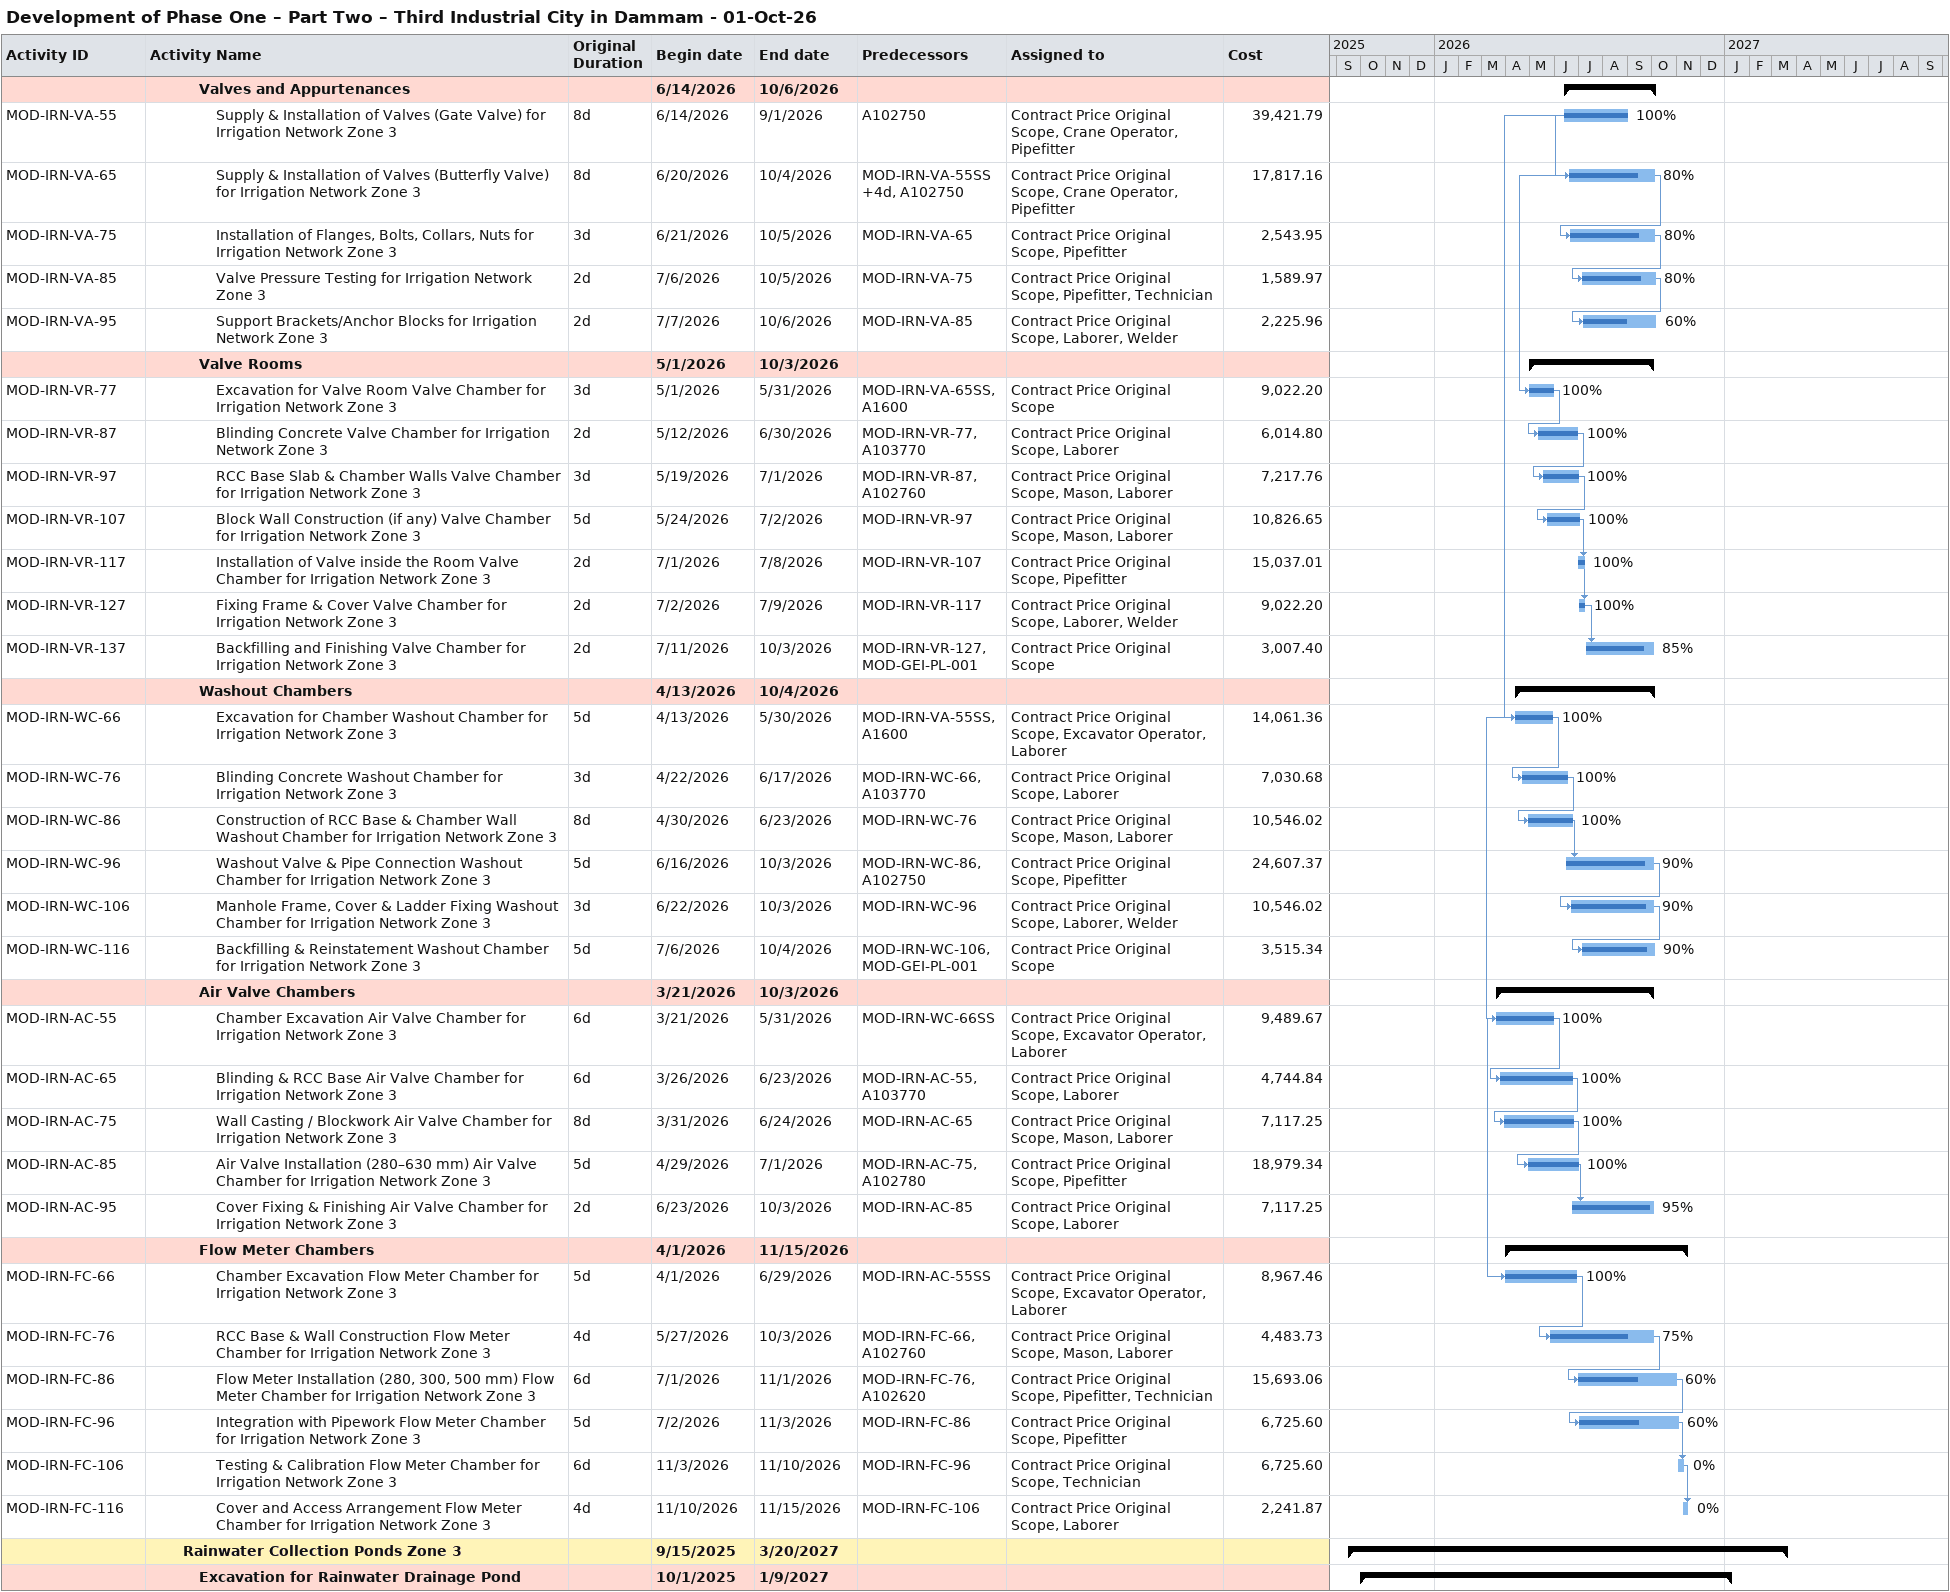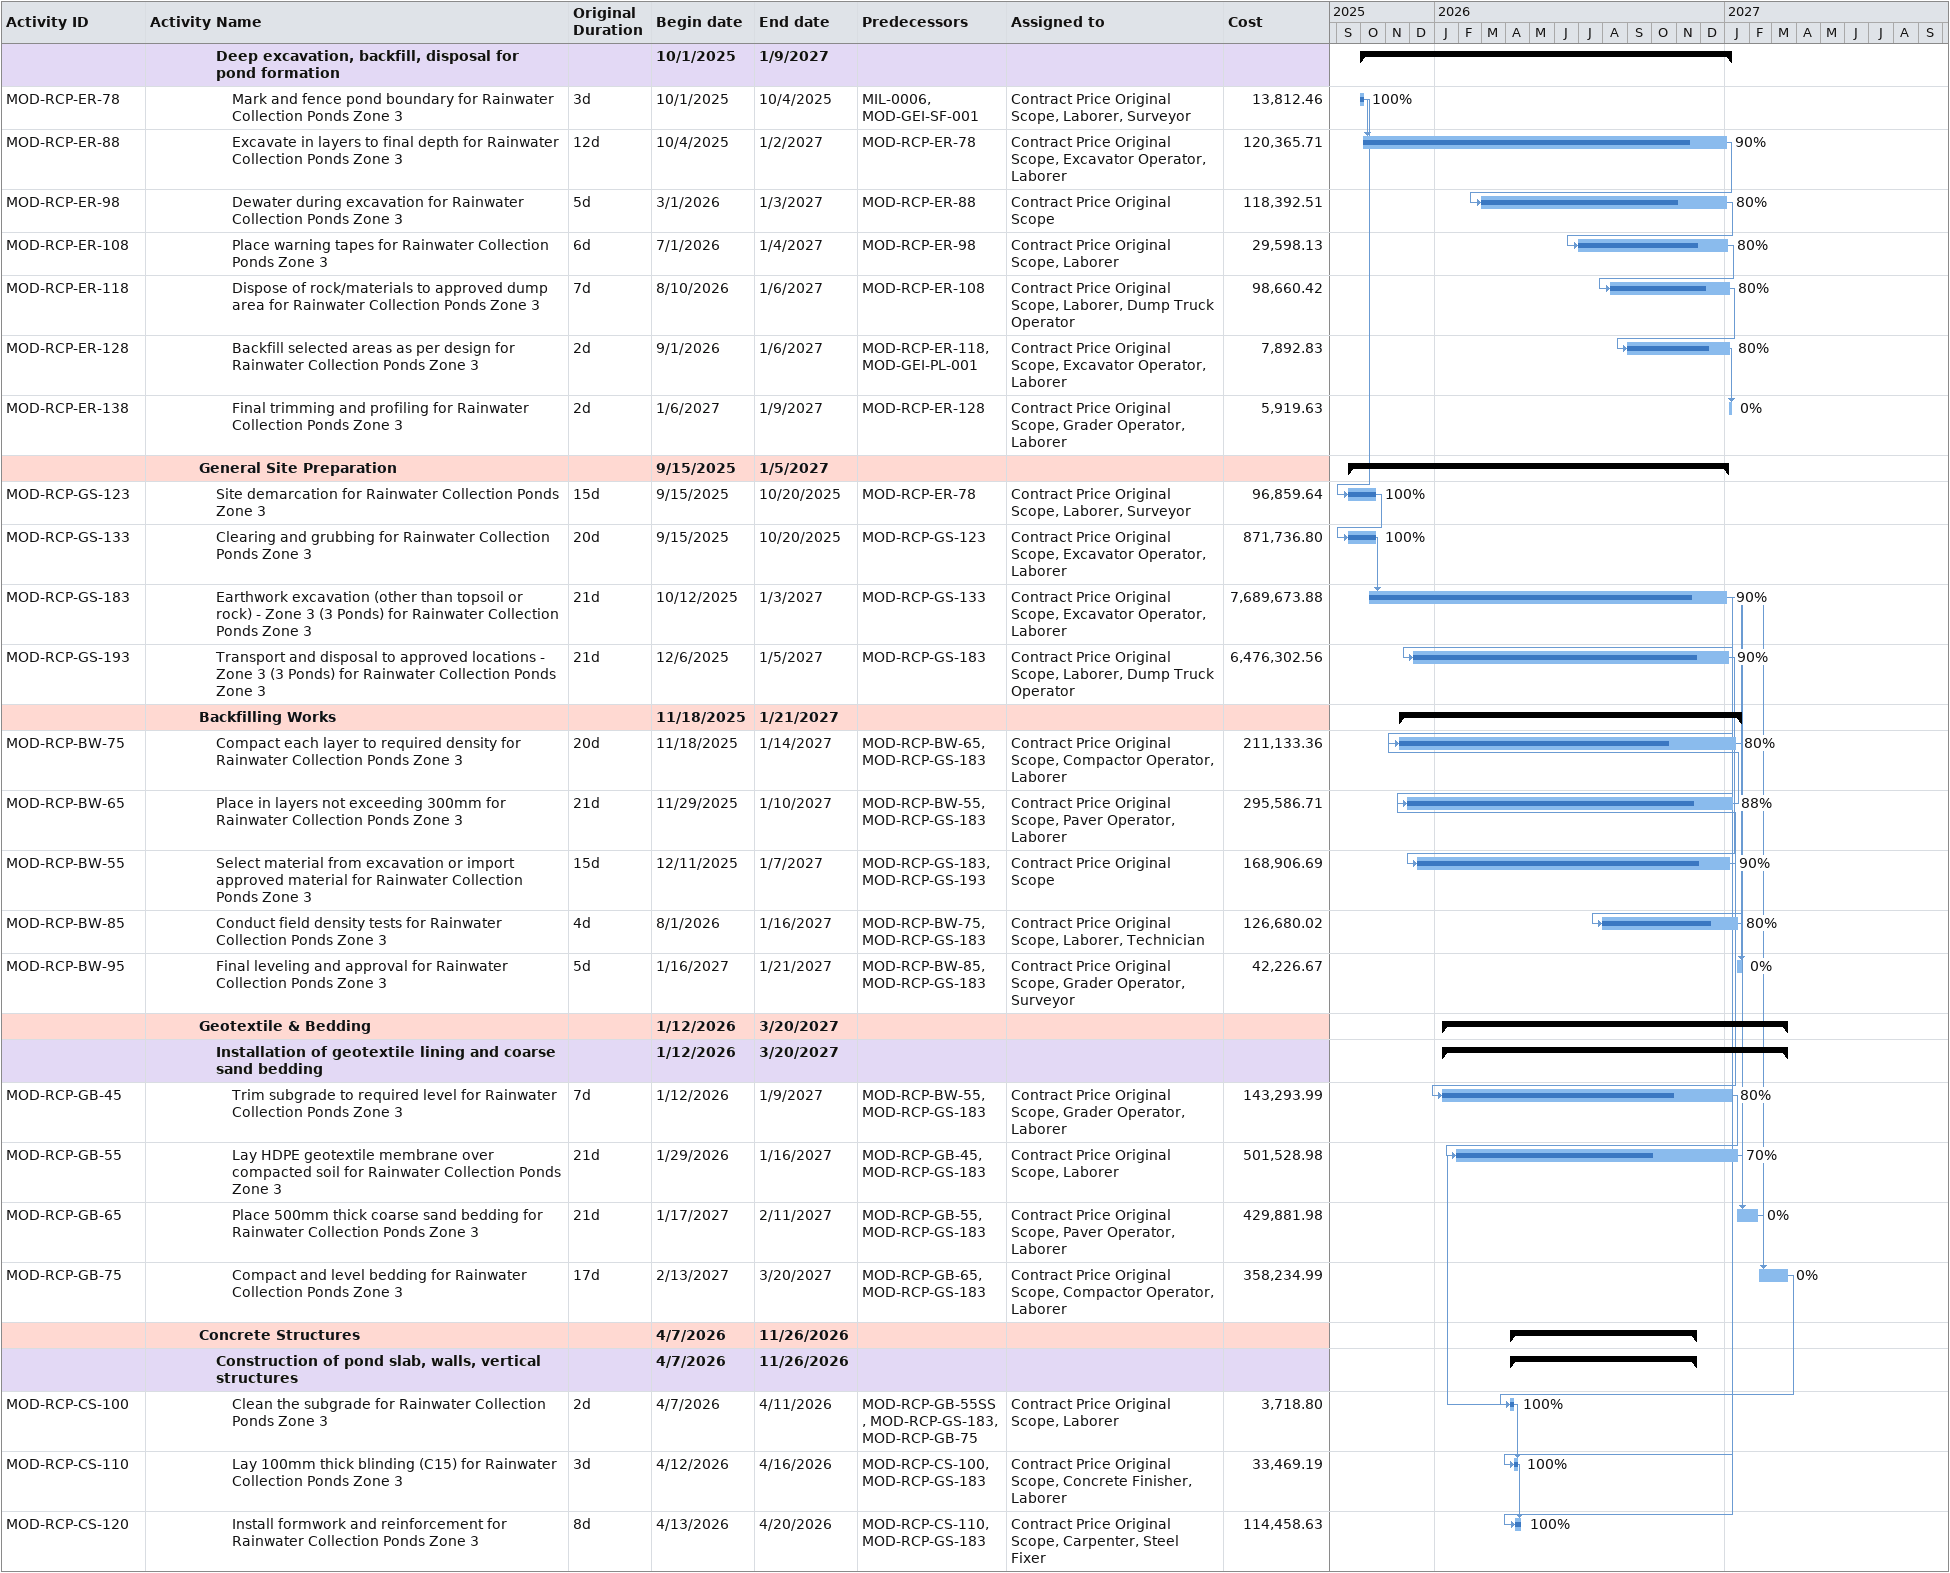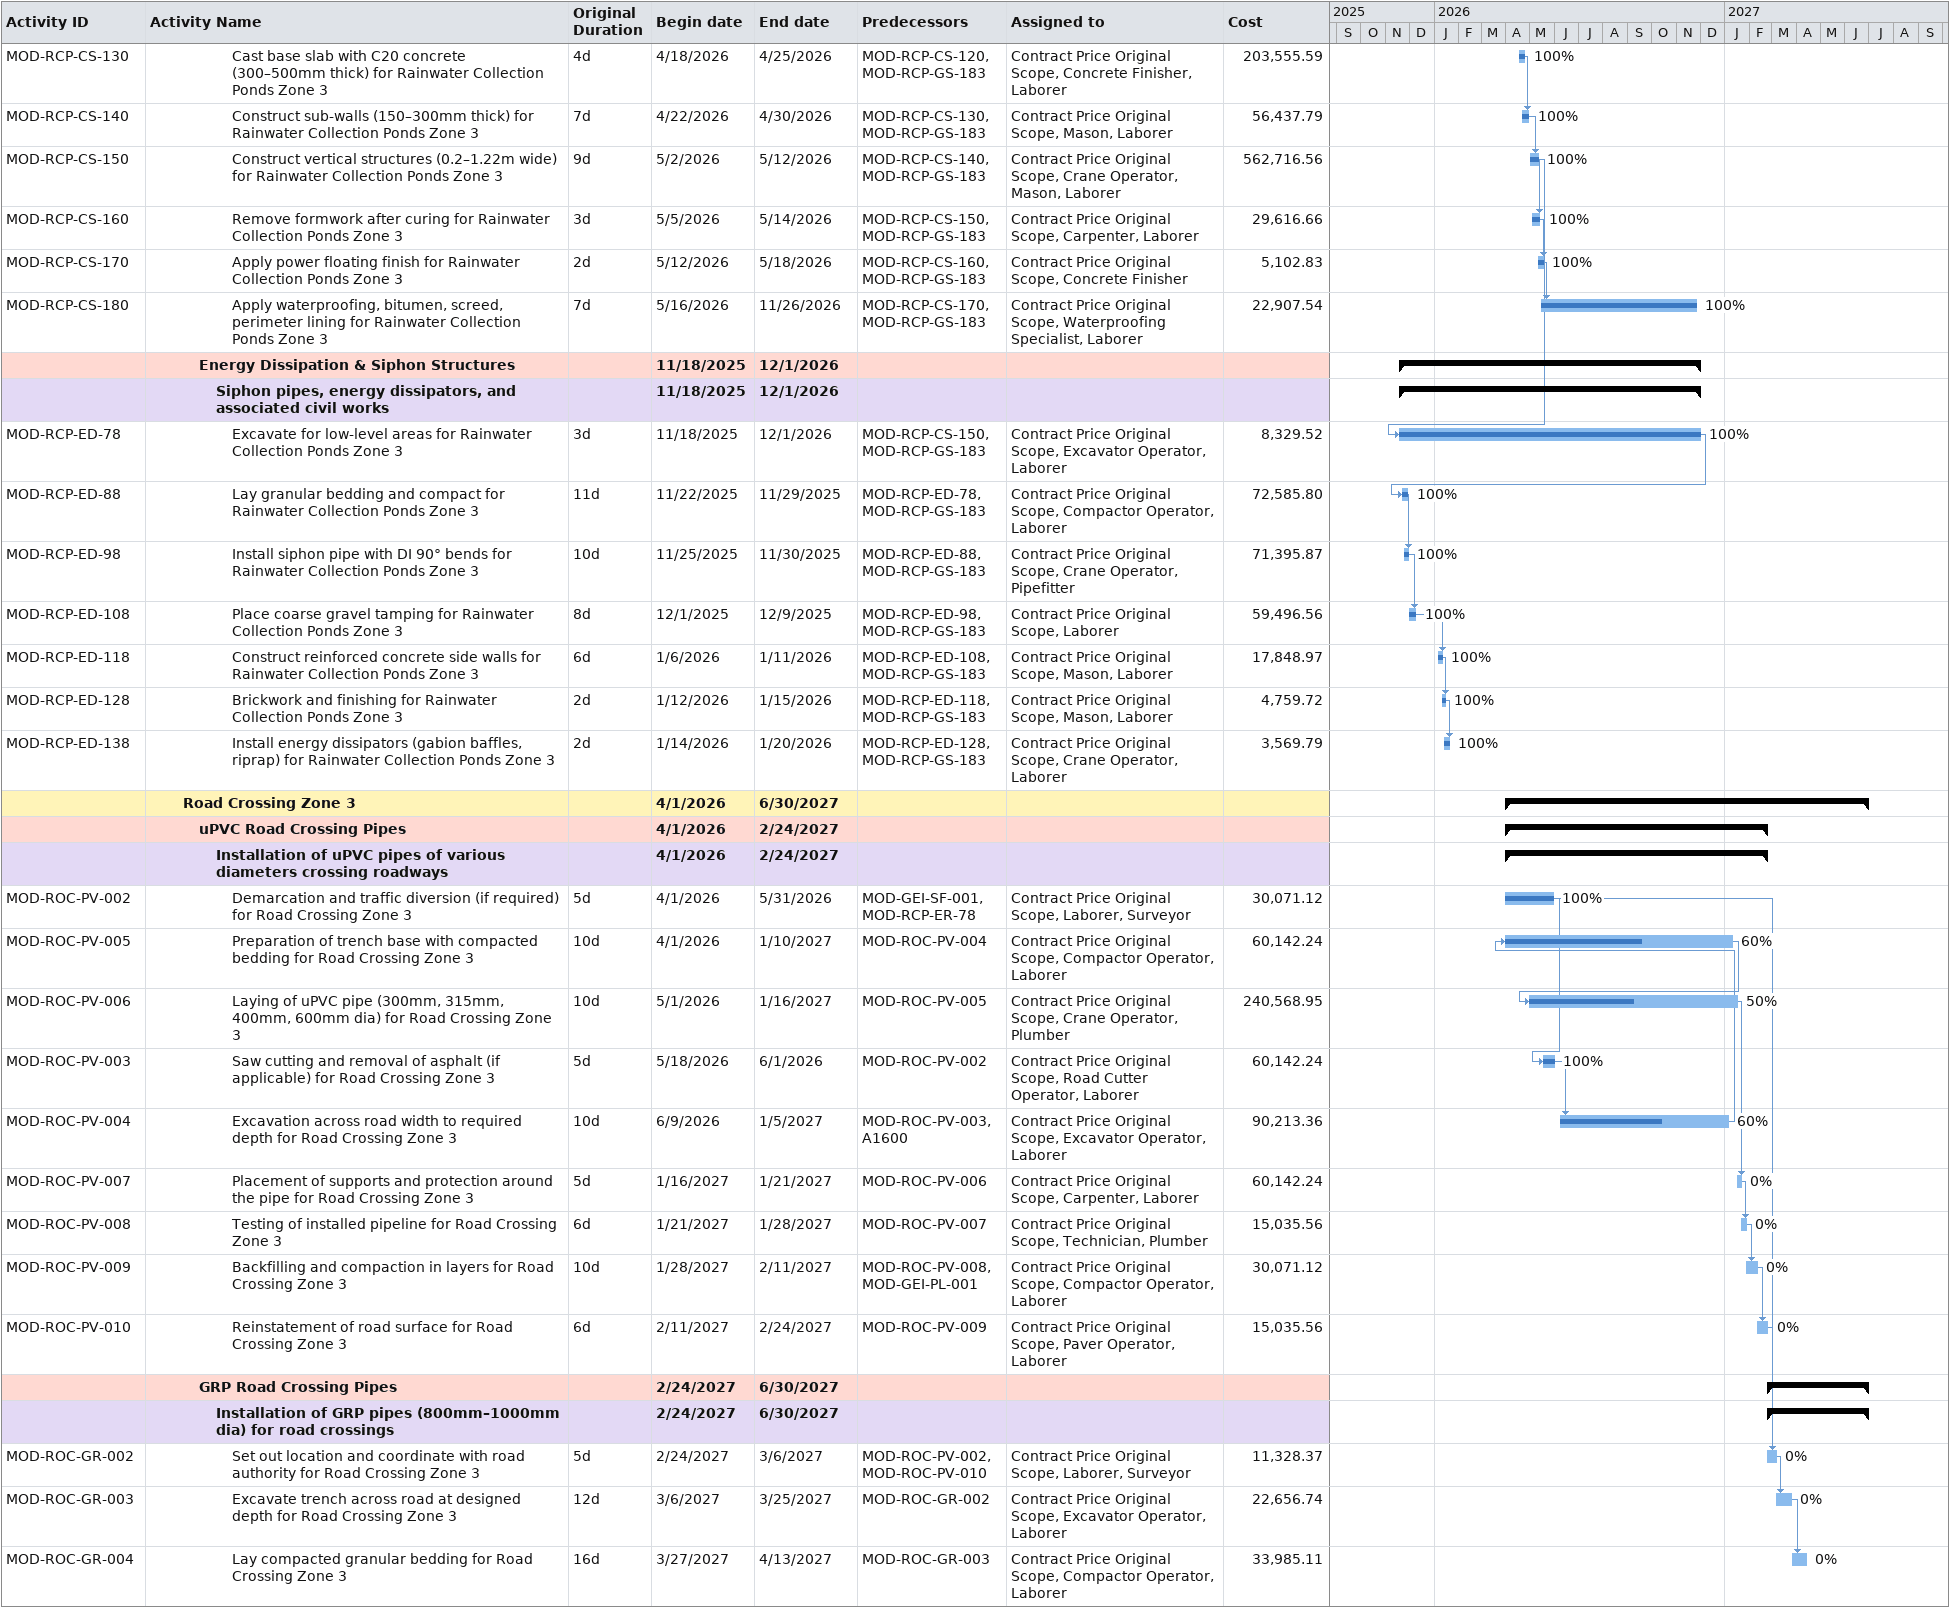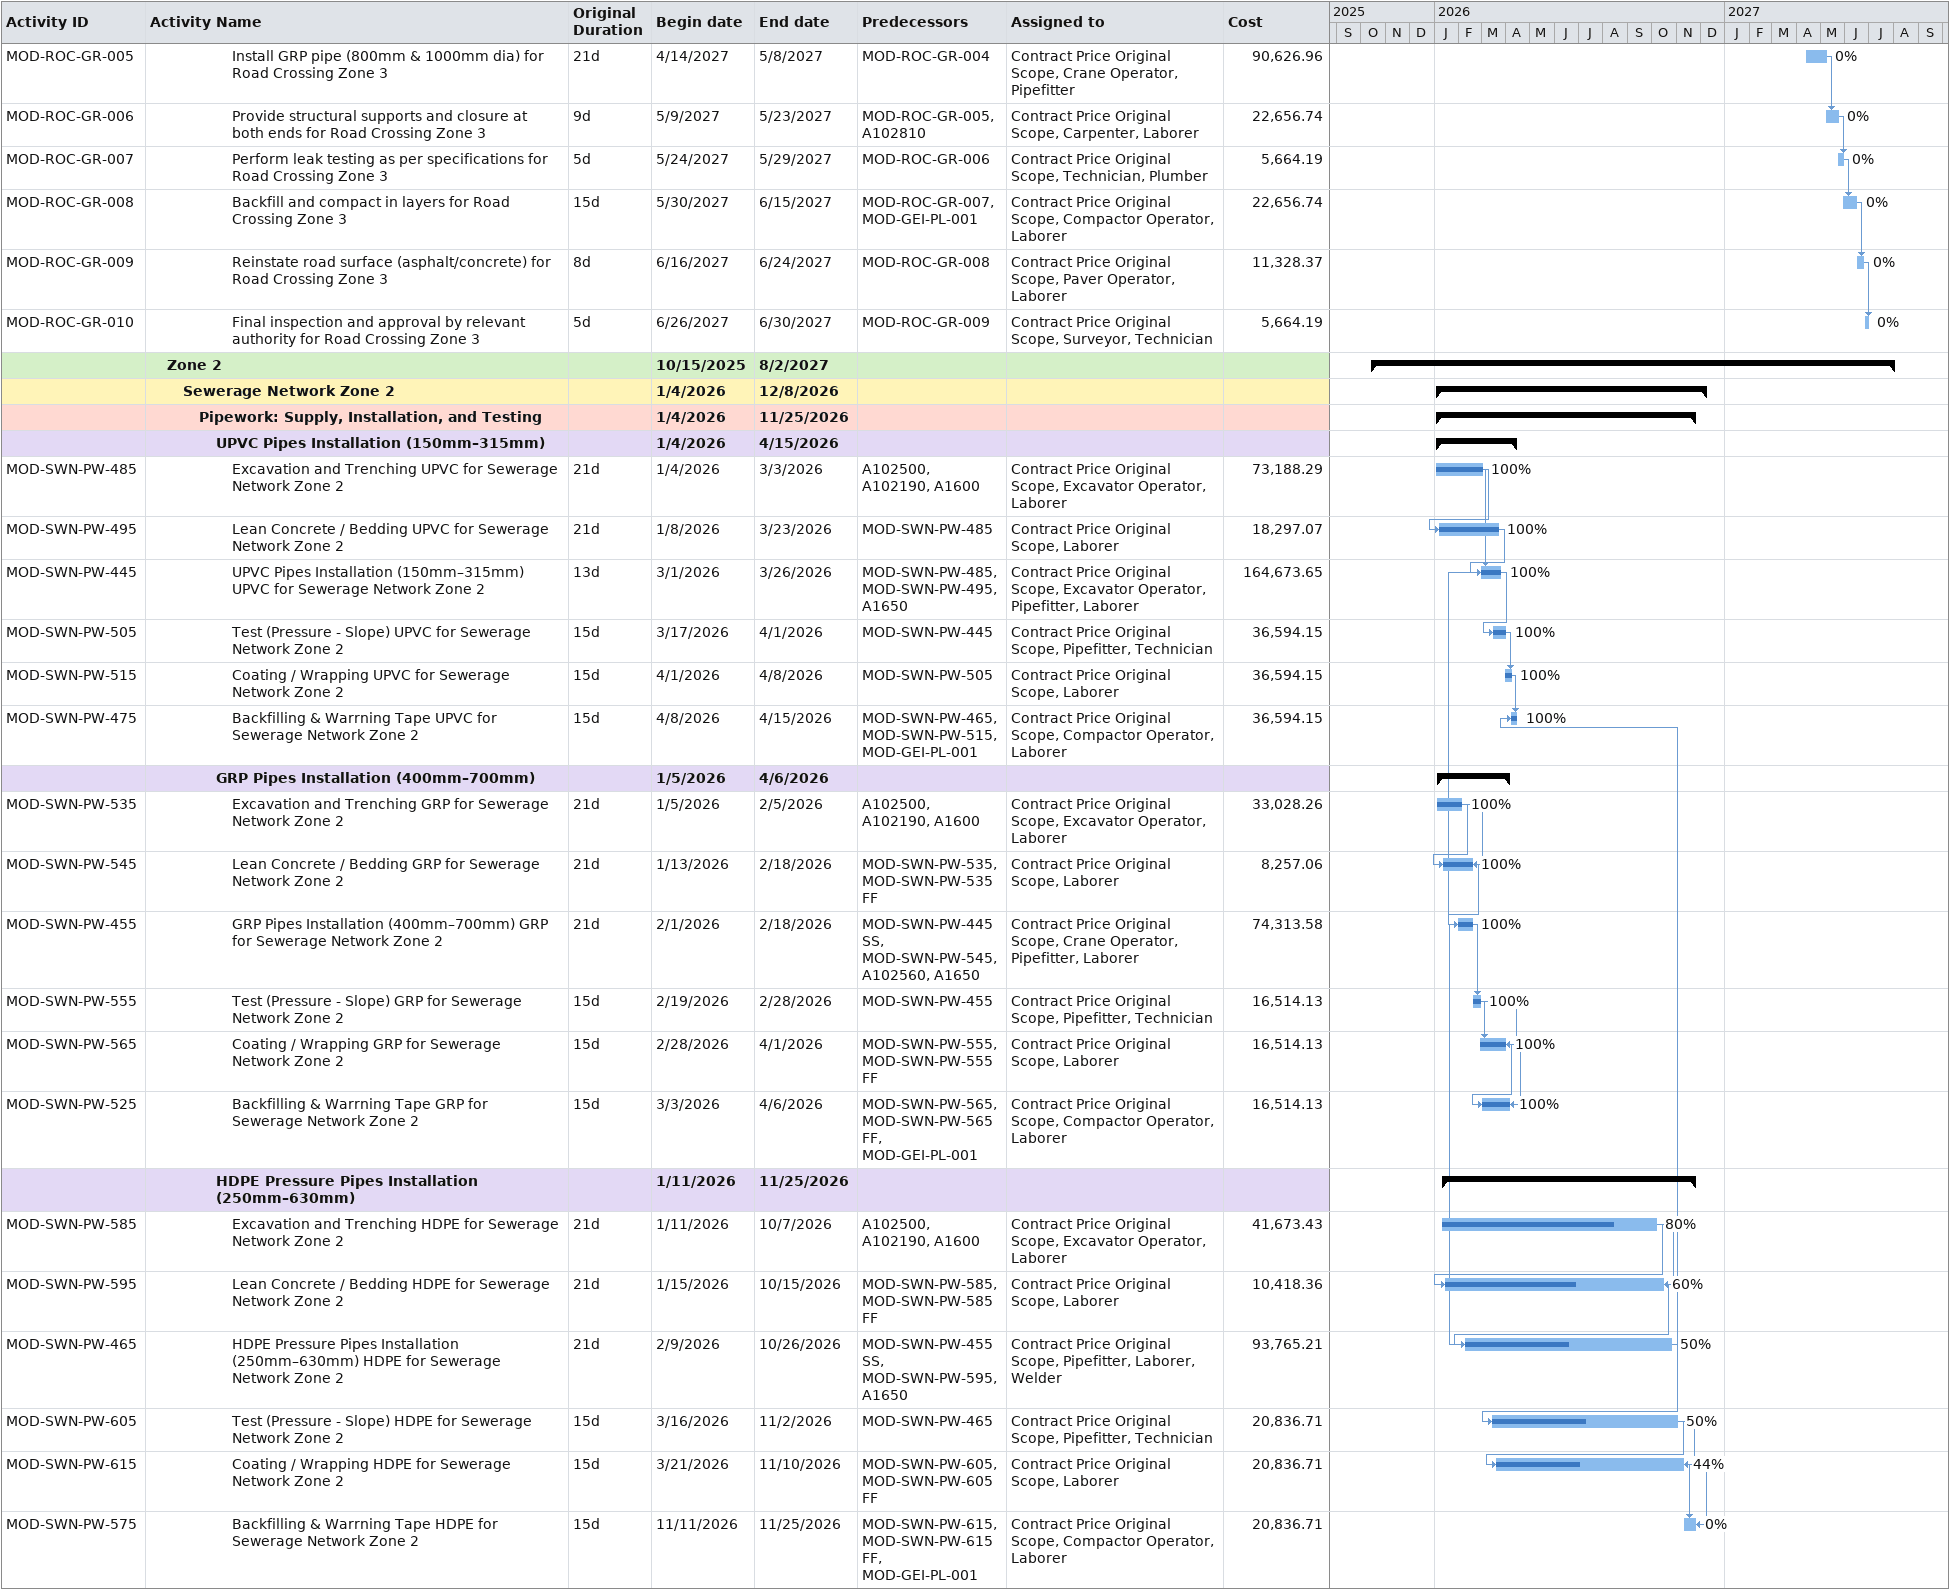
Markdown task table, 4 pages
Development of Phase One – Part Two – Third Industrial City in Dammam - 01-Oct-26

| ID | Level | Task | Original duration | Start | Finish | Predecessors | Resources | % complete | Cost |
|---|---|---|---|---|---|---|---|---|---|
|  | 4 | **Valves and Appurtenances** |  | 2026-06-14 | 2026-10-06 |  |  |  |  |
| MOD-IRN-VA-55 | 5 | Supply & Installation of Valves (Gate Valve) for Irrigation Network Zone 3 | 8d | 2026-06-14 | 2026-09-01 | A102750 | Contract Price Original Scope, Crane Operator, Pipefitter | 100 | 39421.79 |
| MOD-IRN-VA-65 | 5 | Supply & Installation of Valves (Butterfly Valve) for Irrigation Network Zone 3 | 8d | 2026-06-20 | 2026-10-04 | MOD-IRN-VA-55SS+4d, A102750 | Contract Price Original Scope, Crane Operator, Pipefitter | 80 | 17817.16 |
| MOD-IRN-VA-75 | 5 | Installation of Flanges, Bolts, Collars, Nuts for Irrigation Network Zone 3 | 3d | 2026-06-21 | 2026-10-05 | MOD-IRN-VA-65 | Contract Price Original Scope, Pipefitter | 80 | 2543.95 |
| MOD-IRN-VA-85 | 5 | Valve Pressure Testing for Irrigation Network Zone 3 | 2d | 2026-07-06 | 2026-10-05 | MOD-IRN-VA-75 | Contract Price Original Scope, Pipefitter, Technician | 80 | 1589.97 |
| MOD-IRN-VA-95 | 5 | Support Brackets/Anchor Blocks for Irrigation Network Zone 3 | 2d | 2026-07-07 | 2026-10-06 | MOD-IRN-VA-85 | Contract Price Original Scope, Laborer, Welder | 60 | 2225.96 |
|  | 4 | **Valve Rooms** |  | 2026-05-01 | 2026-10-03 |  |  |  |  |
| MOD-IRN-VR-77 | 5 | Excavation for Valve Room Valve Chamber for Irrigation Network Zone 3 | 3d | 2026-05-01 | 2026-05-31 | MOD-IRN-VA-65SS, A1600 | Contract Price Original Scope | 100 | 9022.20 |
| MOD-IRN-VR-87 | 5 | Blinding Concrete Valve Chamber for Irrigation Network Zone 3 | 2d | 2026-05-12 | 2026-06-30 | MOD-IRN-VR-77, A103770 | Contract Price Original Scope, Laborer | 100 | 6014.80 |
| MOD-IRN-VR-97 | 5 | RCC Base Slab & Chamber Walls Valve Chamber for Irrigation Network Zone 3 | 3d | 2026-05-19 | 2026-07-01 | MOD-IRN-VR-87, A102760 | Contract Price Original Scope, Mason, Laborer | 100 | 7217.76 |
| MOD-IRN-VR-107 | 5 | Block Wall Construction (if any) Valve Chamber for Irrigation Network Zone 3 | 5d | 2026-05-24 | 2026-07-02 | MOD-IRN-VR-97 | Contract Price Original Scope, Mason, Laborer | 100 | 10826.65 |
| MOD-IRN-VR-117 | 5 | Installation of Valve inside the Room Valve Chamber for Irrigation Network Zone 3 | 2d | 2026-07-01 | 2026-07-08 | MOD-IRN-VR-107 | Contract Price Original Scope, Pipefitter | 100 | 15037.01 |
| MOD-IRN-VR-127 | 5 | Fixing Frame & Cover Valve Chamber for Irrigation Network Zone 3 | 2d | 2026-07-02 | 2026-07-09 | MOD-IRN-VR-117 | Contract Price Original Scope, Laborer, Welder | 100 | 9022.20 |
| MOD-IRN-VR-137 | 5 | Backfilling and Finishing Valve Chamber for Irrigation Network Zone 3 | 2d | 2026-07-11 | 2026-10-03 | MOD-IRN-VR-127, MOD-GEI-PL-001 | Contract Price Original Scope | 85 | 3007.40 |
|  | 4 | **Washout Chambers** |  | 2026-04-13 | 2026-10-04 |  |  |  |  |
| MOD-IRN-WC-66 | 5 | Excavation for Chamber Washout Chamber for Irrigation Network Zone 3 | 5d | 2026-04-13 | 2026-05-30 | MOD-IRN-VA-55SS, A1600 | Contract Price Original Scope, Excavator Operator, Laborer | 100 | 14061.36 |
| MOD-IRN-WC-76 | 5 | Blinding Concrete Washout Chamber for Irrigation Network Zone 3 | 3d | 2026-04-22 | 2026-06-17 | MOD-IRN-WC-66, A103770 | Contract Price Original Scope, Laborer | 100 | 7030.68 |
| MOD-IRN-WC-86 | 5 | Construction of RCC Base & Chamber Wall Washout Chamber for Irrigation Network Zone 3 | 8d | 2026-04-30 | 2026-06-23 | MOD-IRN-WC-76 | Contract Price Original Scope, Mason, Laborer | 100 | 10546.02 |
| MOD-IRN-WC-96 | 5 | Washout Valve & Pipe Connection Washout Chamber for Irrigation Network Zone 3 | 5d | 2026-06-16 | 2026-10-03 | MOD-IRN-WC-86, A102750 | Contract Price Original Scope, Pipefitter | 90 | 24607.37 |
| MOD-IRN-WC-106 | 5 | Manhole Frame, Cover & Ladder Fixing Washout Chamber for Irrigation Network Zone 3 | 3d | 2026-06-22 | 2026-10-03 | MOD-IRN-WC-96 | Contract Price Original Scope, Laborer, Welder | 90 | 10546.02 |
| MOD-IRN-WC-116 | 5 | Backfilling & Reinstatement Washout Chamber for Irrigation Network Zone 3 | 5d | 2026-07-06 | 2026-10-04 | MOD-IRN-WC-106, MOD-GEI-PL-001 | Contract Price Original Scope | 90 | 3515.34 |
|  | 4 | **Air Valve Chambers** |  | 2026-03-21 | 2026-10-03 |  |  |  |  |
| MOD-IRN-AC-55 | 5 | Chamber Excavation Air Valve Chamber for Irrigation Network Zone 3 | 6d | 2026-03-21 | 2026-05-31 | MOD-IRN-WC-66SS | Contract Price Original Scope, Excavator Operator, Laborer | 100 | 9489.67 |
| MOD-IRN-AC-65 | 5 | Blinding & RCC Base Air Valve Chamber for Irrigation Network Zone 3 | 6d | 2026-03-26 | 2026-06-23 | MOD-IRN-AC-55, A103770 | Contract Price Original Scope, Laborer | 100 | 4744.84 |
| MOD-IRN-AC-75 | 5 | Wall Casting / Blockwork Air Valve Chamber for Irrigation Network Zone 3 | 8d | 2026-03-31 | 2026-06-24 | MOD-IRN-AC-65 | Contract Price Original Scope, Mason, Laborer | 100 | 7117.25 |
| MOD-IRN-AC-85 | 5 | Air Valve Installation (280–630 mm) Air Valve Chamber for Irrigation Network Zone 3 | 5d | 2026-04-29 | 2026-07-01 | MOD-IRN-AC-75, A102780 | Contract Price Original Scope, Pipefitter | 100 | 18979.34 |
| MOD-IRN-AC-95 | 5 | Cover Fixing & Finishing Air Valve Chamber for Irrigation Network Zone 3 | 2d | 2026-06-23 | 2026-10-03 | MOD-IRN-AC-85 | Contract Price Original Scope, Laborer | 95 | 7117.25 |
|  | 4 | **Flow Meter Chambers** |  | 2026-04-01 | 2026-11-15 |  |  |  |  |
| MOD-IRN-FC-66 | 5 | Chamber Excavation Flow Meter Chamber for Irrigation Network Zone 3 | 5d | 2026-04-01 | 2026-06-29 | MOD-IRN-AC-55SS | Contract Price Original Scope, Excavator Operator, Laborer | 100 | 8967.46 |
| MOD-IRN-FC-76 | 5 | RCC Base & Wall Construction Flow Meter Chamber for Irrigation Network Zone 3 | 4d | 2026-05-27 | 2026-10-03 | MOD-IRN-FC-66, A102760 | Contract Price Original Scope, Mason, Laborer | 75 | 4483.73 |
| MOD-IRN-FC-86 | 5 | Flow Meter Installation (280, 300, 500 mm) Flow Meter Chamber for Irrigation Network Zone 3 | 6d | 2026-07-01 | 2026-11-01 | MOD-IRN-FC-76, A102620 | Contract Price Original Scope, Pipefitter, Technician | 60 | 15693.06 |
| MOD-IRN-FC-96 | 5 | Integration with Pipework Flow Meter Chamber for Irrigation Network Zone 3 | 5d | 2026-07-02 | 2026-11-03 | MOD-IRN-FC-86 | Contract Price Original Scope, Pipefitter | 60 | 6725.60 |
| MOD-IRN-FC-106 | 5 | Testing & Calibration Flow Meter Chamber for Irrigation Network Zone 3 | 6d | 2026-11-03 | 2026-11-10 | MOD-IRN-FC-96 | Contract Price Original Scope, Technician | 0 | 6725.60 |
| MOD-IRN-FC-116 | 5 | Cover and Access Arrangement Flow Meter Chamber for Irrigation Network Zone 3 | 4d | 2026-11-10 | 2026-11-15 | MOD-IRN-FC-106 | Contract Price Original Scope, Laborer | 0 | 2241.87 |
|  | 3 | **Rainwater Collection Ponds Zone 3** |  | 2025-09-15 | 2027-03-20 |  |  |  |  |
|  | 4 | **Excavation for Rainwater Drainage Pond** |  | 2025-10-01 | 2027-01-09 |  |  |  |  |
|  | 5 | **Deep excavation, backfill, disposal for pond formation** |  | 2025-10-01 | 2027-01-09 |  |  |  |  |
| MOD-RCP-ER-78 | 6 | Mark and fence pond boundary for Rainwater Collection Ponds Zone 3 | 3d | 2025-10-01 | 2025-10-04 | MIL-0006, MOD-GEI-SF-001 | Contract Price Original Scope, Laborer, Surveyor | 100 | 13812.46 |
| MOD-RCP-ER-88 | 6 | Excavate in layers to final depth for Rainwater Collection Ponds Zone 3 | 12d | 2025-10-04 | 2027-01-02 | MOD-RCP-ER-78 | Contract Price Original Scope, Excavator Operator, Laborer | 90 | 120365.71 |
| MOD-RCP-ER-98 | 6 | Dewater during excavation for Rainwater Collection Ponds Zone 3 | 5d | 2026-03-01 | 2027-01-03 | MOD-RCP-ER-88 | Contract Price Original Scope | 80 | 118392.51 |
| MOD-RCP-ER-108 | 6 | Place warning tapes for Rainwater Collection Ponds Zone 3 | 6d | 2026-07-01 | 2027-01-04 | MOD-RCP-ER-98 | Contract Price Original Scope, Laborer | 80 | 29598.13 |
| MOD-RCP-ER-118 | 6 | Dispose of rock/materials to approved dump area for Rainwater Collection Ponds Zone 3 | 7d | 2026-08-10 | 2027-01-06 | MOD-RCP-ER-108 | Contract Price Original Scope, Laborer, Dump Truck Operator | 80 | 98660.42 |
| MOD-RCP-ER-128 | 6 | Backfill selected areas as per design for Rainwater Collection Ponds Zone 3 | 2d | 2026-09-01 | 2027-01-06 | MOD-RCP-ER-118, MOD-GEI-PL-001 | Contract Price Original Scope, Excavator Operator, Laborer | 80 | 7892.83 |
| MOD-RCP-ER-138 | 6 | Final trimming and profiling for Rainwater Collection Ponds Zone 3 | 2d | 2027-01-06 | 2027-01-09 | MOD-RCP-ER-128 | Contract Price Original Scope, Grader Operator, Laborer | 0 | 5919.63 |
|  | 4 | **General Site Preparation** |  | 2025-09-15 | 2027-01-05 |  |  |  |  |
| MOD-RCP-GS-123 | 5 | Site demarcation for Rainwater Collection Ponds Zone 3 | 15d | 2025-09-15 | 2025-10-20 | MOD-RCP-ER-78 | Contract Price Original Scope, Laborer, Surveyor | 100 | 96859.64 |
| MOD-RCP-GS-133 | 5 | Clearing and grubbing for Rainwater Collection Ponds Zone 3 | 20d | 2025-09-15 | 2025-10-20 | MOD-RCP-GS-123 | Contract Price Original Scope, Excavator Operator, Laborer | 100 | 871736.80 |
| MOD-RCP-GS-183 | 5 | Earthwork excavation (other than topsoil or rock) - Zone 3 (3 Ponds) for Rainwater Collection Ponds Zone 3 | 21d | 2025-10-12 | 2027-01-03 | MOD-RCP-GS-133 | Contract Price Original Scope, Excavator Operator, Laborer | 90 | 7689673.88 |
| MOD-RCP-GS-193 | 5 | Transport and disposal to approved locations - Zone 3 (3 Ponds) for Rainwater Collection Ponds Zone 3 | 21d | 2025-12-06 | 2027-01-05 | MOD-RCP-GS-183 | Contract Price Original Scope, Laborer, Dump Truck Operator | 90 | 6476302.56 |
|  | 4 | **Backfilling Works** |  | 2025-11-18 | 2027-01-21 |  |  |  |  |
| MOD-RCP-BW-75 | 5 | Compact each layer to required density for Rainwater Collection Ponds Zone 3 | 20d | 2025-11-18 | 2027-01-14 | MOD-RCP-BW-65, MOD-RCP-GS-183 | Contract Price Original Scope, Compactor Operator, Laborer | 80 | 211133.36 |
| MOD-RCP-BW-65 | 5 | Place in layers not exceeding 300mm for Rainwater Collection Ponds Zone 3 | 21d | 2025-11-29 | 2027-01-10 | MOD-RCP-BW-55, MOD-RCP-GS-183 | Contract Price Original Scope, Paver Operator, Laborer | 88 | 295586.71 |
| MOD-RCP-BW-55 | 5 | Select material from excavation or import approved material for Rainwater Collection Ponds Zone 3 | 15d | 2025-12-11 | 2027-01-07 | MOD-RCP-GS-183, MOD-RCP-GS-193 | Contract Price Original Scope | 90 | 168906.69 |
| MOD-RCP-BW-85 | 5 | Conduct field density tests for Rainwater Collection Ponds Zone 3 | 4d | 2026-08-01 | 2027-01-16 | MOD-RCP-BW-75, MOD-RCP-GS-183 | Contract Price Original Scope, Laborer, Technician | 80 | 126680.02 |
| MOD-RCP-BW-95 | 5 | Final leveling and approval for Rainwater Collection Ponds Zone 3 | 5d | 2027-01-16 | 2027-01-21 | MOD-RCP-BW-85, MOD-RCP-GS-183 | Contract Price Original Scope, Grader Operator, Surveyor | 0 | 42226.67 |
|  | 4 | **Geotextile & Bedding** |  | 2026-01-12 | 2027-03-20 |  |  |  |  |
|  | 5 | **Installation of geotextile lining and coarse sand bedding** |  | 2026-01-12 | 2027-03-20 |  |  |  |  |
| MOD-RCP-GB-45 | 6 | Trim subgrade to required level for Rainwater Collection Ponds Zone 3 | 7d | 2026-01-12 | 2027-01-09 | MOD-RCP-BW-55, MOD-RCP-GS-183 | Contract Price Original Scope, Grader Operator, Laborer | 80 | 143293.99 |
| MOD-RCP-GB-55 | 6 | Lay HDPE geotextile membrane over compacted soil for Rainwater Collection Ponds Zone 3 | 21d | 2026-01-29 | 2027-01-16 | MOD-RCP-GB-45, MOD-RCP-GS-183 | Contract Price Original Scope, Laborer | 70 | 501528.98 |
| MOD-RCP-GB-65 | 6 | Place 500mm thick coarse sand bedding for Rainwater Collection Ponds Zone 3 | 21d | 2027-01-17 | 2027-02-11 | MOD-RCP-GB-55, MOD-RCP-GS-183 | Contract Price Original Scope, Paver Operator, Laborer | 0 | 429881.98 |
| MOD-RCP-GB-75 | 6 | Compact and level bedding for Rainwater Collection Ponds Zone 3 | 17d | 2027-02-13 | 2027-03-20 | MOD-RCP-GB-65, MOD-RCP-GS-183 | Contract Price Original Scope, Compactor Operator, Laborer | 0 | 358234.99 |
|  | 4 | **Concrete Structures** |  | 2026-04-07 | 2026-11-26 |  |  |  |  |
|  | 5 | **Construction of pond slab, walls, vertical structures** |  | 2026-04-07 | 2026-11-26 |  |  |  |  |
| MOD-RCP-CS-100 | 6 | Clean the subgrade for Rainwater Collection Ponds Zone 3 | 2d | 2026-04-07 | 2026-04-11 | MOD-RCP-GB-55SS, MOD-RCP-GS-183, MOD-RCP-GB-75 | Contract Price Original Scope, Laborer | 100 | 3718.80 |
| MOD-RCP-CS-110 | 6 | Lay 100mm thick blinding (C15) for Rainwater Collection Ponds Zone 3 | 3d | 2026-04-12 | 2026-04-16 | MOD-RCP-CS-100, MOD-RCP-GS-183 | Contract Price Original Scope, Concrete Finisher, Laborer | 100 | 33469.19 |
| MOD-RCP-CS-120 | 6 | Install formwork and reinforcement for Rainwater Collection Ponds Zone 3 | 8d | 2026-04-13 | 2026-04-20 | MOD-RCP-CS-110, MOD-RCP-GS-183 | Contract Price Original Scope, Carpenter, Steel Fixer | 100 | 114458.63 |
| MOD-RCP-CS-130 | 6 | Cast base slab with C20 concrete (300–500mm thick) for Rainwater Collection Ponds Zone 3 | 4d | 2026-04-18 | 2026-04-25 | MOD-RCP-CS-120, MOD-RCP-GS-183 | Contract Price Original Scope, Concrete Finisher, Laborer | 100 | 203555.59 |
| MOD-RCP-CS-140 | 6 | Construct sub-walls (150–300mm thick) for Rainwater Collection Ponds Zone 3 | 7d | 2026-04-22 | 2026-04-30 | MOD-RCP-CS-130, MOD-RCP-GS-183 | Contract Price Original Scope, Mason, Laborer | 100 | 56437.79 |
| MOD-RCP-CS-150 | 6 | Construct vertical structures (0.2–1.22m wide) for Rainwater Collection Ponds Zone 3 | 9d | 2026-05-02 | 2026-05-12 | MOD-RCP-CS-140, MOD-RCP-GS-183 | Contract Price Original Scope, Crane Operator, Mason, Laborer | 100 | 562716.56 |
| MOD-RCP-CS-160 | 6 | Remove formwork after curing for Rainwater Collection Ponds Zone 3 | 3d | 2026-05-05 | 2026-05-14 | MOD-RCP-CS-150, MOD-RCP-GS-183 | Contract Price Original Scope, Carpenter, Laborer | 100 | 29616.66 |
| MOD-RCP-CS-170 | 6 | Apply power floating finish for Rainwater Collection Ponds Zone 3 | 2d | 2026-05-12 | 2026-05-18 | MOD-RCP-CS-160, MOD-RCP-GS-183 | Contract Price Original Scope, Concrete Finisher | 100 | 5102.83 |
| MOD-RCP-CS-180 | 6 | Apply waterproofing, bitumen, screed, perimeter lining for Rainwater Collection Ponds Zone 3 | 7d | 2026-05-16 | 2026-11-26 | MOD-RCP-CS-170, MOD-RCP-GS-183 | Contract Price Original Scope, Waterproofing Specialist, Laborer | 100 | 22907.54 |
|  | 4 | **Energy Dissipation & Siphon Structures** |  | 2025-11-18 | 2026-12-01 |  |  |  |  |
|  | 5 | **Siphon pipes, energy dissipators, and associated civil works** |  | 2025-11-18 | 2026-12-01 |  |  |  |  |
| MOD-RCP-ED-78 | 6 | Excavate for low-level areas for Rainwater Collection Ponds Zone 3 | 3d | 2025-11-18 | 2026-12-01 | MOD-RCP-CS-150, MOD-RCP-GS-183 | Contract Price Original Scope, Excavator Operator, Laborer | 100 | 8329.52 |
| MOD-RCP-ED-88 | 6 | Lay granular bedding and compact for Rainwater Collection Ponds Zone 3 | 11d | 2025-11-22 | 2025-11-29 | MOD-RCP-ED-78, MOD-RCP-GS-183 | Contract Price Original Scope, Compactor Operator, Laborer | 100 | 72585.80 |
| MOD-RCP-ED-98 | 6 | Install siphon pipe with DI 90° bends for Rainwater Collection Ponds Zone 3 | 10d | 2025-11-25 | 2025-11-30 | MOD-RCP-ED-88, MOD-RCP-GS-183 | Contract Price Original Scope, Crane Operator, Pipefitter | 100 | 71395.87 |
| MOD-RCP-ED-108 | 6 | Place coarse gravel tamping for Rainwater Collection Ponds Zone 3 | 8d | 2025-12-01 | 2025-12-09 | MOD-RCP-ED-98, MOD-RCP-GS-183 | Contract Price Original Scope, Laborer | 100 | 59496.56 |
| MOD-RCP-ED-118 | 6 | Construct reinforced concrete side walls for Rainwater Collection Ponds Zone 3 | 6d | 2026-01-06 | 2026-01-11 | MOD-RCP-ED-108, MOD-RCP-GS-183 | Contract Price Original Scope, Mason, Laborer | 100 | 17848.97 |
| MOD-RCP-ED-128 | 6 | Brickwork and finishing for Rainwater Collection Ponds Zone 3 | 2d | 2026-01-12 | 2026-01-15 | MOD-RCP-ED-118, MOD-RCP-GS-183 | Contract Price Original Scope, Mason, Laborer | 100 | 4759.72 |
| MOD-RCP-ED-138 | 6 | Install energy dissipators (gabion baffles, riprap) for Rainwater Collection Ponds Zone 3 | 2d | 2026-01-14 | 2026-01-20 | MOD-RCP-ED-128, MOD-RCP-GS-183 | Contract Price Original Scope, Crane Operator, Laborer | 100 | 3569.79 |
|  | 3 | **Road Crossing Zone 3** |  | 2026-04-01 | 2027-06-30 |  |  |  |  |
|  | 4 | **uPVC Road Crossing Pipes** |  | 2026-04-01 | 2027-02-24 |  |  |  |  |
|  | 5 | **Installation of uPVC pipes of various diameters crossing roadways** |  | 2026-04-01 | 2027-02-24 |  |  |  |  |
| MOD-ROC-PV-002 | 6 | Demarcation and traffic diversion (if required) for Road Crossing Zone 3 | 5d | 2026-04-01 | 2026-05-31 | MOD-GEI-SF-001, MOD-RCP-ER-78 | Contract Price Original Scope, Laborer, Surveyor | 100 | 30071.12 |
| MOD-ROC-PV-005 | 6 | Preparation of trench base with compacted bedding for Road Crossing Zone 3 | 10d | 2026-04-01 | 2027-01-10 | MOD-ROC-PV-004 | Contract Price Original Scope, Compactor Operator, Laborer | 60 | 60142.24 |
| MOD-ROC-PV-006 | 6 | Laying of uPVC pipe (300mm, 315mm, 400mm, 600mm dia) for Road Crossing Zone 3 | 10d | 2026-05-01 | 2027-01-16 | MOD-ROC-PV-005 | Contract Price Original Scope, Crane Operator, Plumber | 50 | 240568.95 |
| MOD-ROC-PV-003 | 6 | Saw cutting and removal of asphalt (if applicable) for Road Crossing Zone 3 | 5d | 2026-05-18 | 2026-06-01 | MOD-ROC-PV-002 | Contract Price Original Scope, Road Cutter Operator, Laborer | 100 | 60142.24 |
| MOD-ROC-PV-004 | 6 | Excavation across road width to required depth for Road Crossing Zone 3 | 10d | 2026-06-09 | 2027-01-05 | MOD-ROC-PV-003, A1600 | Contract Price Original Scope, Excavator Operator, Laborer | 60 | 90213.36 |
| MOD-ROC-PV-007 | 6 | Placement of supports and protection around the pipe for Road Crossing Zone 3 | 5d | 2027-01-16 | 2027-01-21 | MOD-ROC-PV-006 | Contract Price Original Scope, Carpenter, Laborer | 0 | 60142.24 |
| MOD-ROC-PV-008 | 6 | Testing of installed pipeline for Road Crossing Zone 3 | 6d | 2027-01-21 | 2027-01-28 | MOD-ROC-PV-007 | Contract Price Original Scope, Technician, Plumber | 0 | 15035.56 |
| MOD-ROC-PV-009 | 6 | Backfilling and compaction in layers for Road Crossing Zone 3 | 10d | 2027-01-28 | 2027-02-11 | MOD-ROC-PV-008, MOD-GEI-PL-001 | Contract Price Original Scope, Compactor Operator, Laborer | 0 | 30071.12 |
| MOD-ROC-PV-010 | 6 | Reinstatement of road surface for Road Crossing Zone 3 | 6d | 2027-02-11 | 2027-02-24 | MOD-ROC-PV-009 | Contract Price Original Scope, Paver Operator, Laborer | 0 | 15035.56 |
|  | 4 | **GRP Road Crossing Pipes** |  | 2027-02-24 | 2027-06-30 |  |  |  |  |
|  | 5 | **Installation of GRP pipes (800mm–1000mm dia) for road crossings** |  | 2027-02-24 | 2027-06-30 |  |  |  |  |
| MOD-ROC-GR-002 | 6 | Set out location and coordinate with road authority for Road Crossing Zone 3 | 5d | 2027-02-24 | 2027-03-06 | MOD-ROC-PV-002, MOD-ROC-PV-010 | Contract Price Original Scope, Laborer, Surveyor | 0 | 11328.37 |
| MOD-ROC-GR-003 | 6 | Excavate trench across road at designed depth for Road Crossing Zone 3 | 12d | 2027-03-06 | 2027-03-25 | MOD-ROC-GR-002 | Contract Price Original Scope, Excavator Operator, Laborer | 0 | 22656.74 |
| MOD-ROC-GR-004 | 6 | Lay compacted granular bedding for Road Crossing Zone 3 | 16d | 2027-03-27 | 2027-04-13 | MOD-ROC-GR-003 | Contract Price Original Scope, Compactor Operator, Laborer | 0 | 33985.11 |
| MOD-ROC-GR-005 | 6 | Install GRP pipe (800mm & 1000mm dia) for Road Crossing Zone 3 | 21d | 2027-04-14 | 2027-05-08 | MOD-ROC-GR-004 | Contract Price Original Scope, Crane Operator, Pipefitter | 0 | 90626.96 |
| MOD-ROC-GR-006 | 6 | Provide structural supports and closure at both ends for Road Crossing Zone 3 | 9d | 2027-05-09 | 2027-05-23 | MOD-ROC-GR-005, A102810 | Contract Price Original Scope, Carpenter, Laborer | 0 | 22656.74 |
| MOD-ROC-GR-007 | 6 | Perform leak testing as per specifications for Road Crossing Zone 3 | 5d | 2027-05-24 | 2027-05-29 | MOD-ROC-GR-006 | Contract Price Original Scope, Technician, Plumber | 0 | 5664.19 |
| MOD-ROC-GR-008 | 6 | Backfill and compact in layers for Road Crossing Zone 3 | 15d | 2027-05-30 | 2027-06-15 | MOD-ROC-GR-007, MOD-GEI-PL-001 | Contract Price Original Scope, Compactor Operator, Laborer | 0 | 22656.74 |
| MOD-ROC-GR-009 | 6 | Reinstate road surface (asphalt/concrete) for Road Crossing Zone 3 | 8d | 2027-06-16 | 2027-06-24 | MOD-ROC-GR-008 | Contract Price Original Scope, Paver Operator, Laborer | 0 | 11328.37 |
| MOD-ROC-GR-010 | 6 | Final inspection and approval by relevant authority for Road Crossing Zone 3 | 5d | 2027-06-26 | 2027-06-30 | MOD-ROC-GR-009 | Contract Price Original Scope, Surveyor, Technician | 0 | 5664.19 |
|  | 2 | **Zone 2** |  | 2025-10-15 | 2027-08-02 |  |  |  |  |
|  | 3 | **Sewerage Network Zone 2** |  | 2026-01-04 | 2026-12-08 |  |  |  |  |
|  | 4 | **Pipework: Supply, Installation, and Testing** |  | 2026-01-04 | 2026-11-25 |  |  |  |  |
|  | 5 | **UPVC Pipes Installation (150mm–315mm)** |  | 2026-01-04 | 2026-04-15 |  |  |  |  |
| MOD-SWN-PW-485 | 6 | Excavation and Trenching UPVC for Sewerage Network Zone 2 | 21d | 2026-01-04 | 2026-03-03 | A102500, A102190, A1600 | Contract Price Original Scope, Excavator Operator, Laborer | 100 | 73188.29 |
| MOD-SWN-PW-495 | 6 | Lean Concrete / Bedding UPVC for Sewerage Network Zone 2 | 21d | 2026-01-08 | 2026-03-23 | MOD-SWN-PW-485 | Contract Price Original Scope, Laborer | 100 | 18297.07 |
| MOD-SWN-PW-445 | 6 | UPVC Pipes Installation (150mm–315mm) UPVC for Sewerage Network Zone 2 | 13d | 2026-03-01 | 2026-03-26 | MOD-SWN-PW-485, MOD-SWN-PW-495, A1650 | Contract Price Original Scope, Excavator Operator, Pipefitter, Laborer | 100 | 164673.65 |
| MOD-SWN-PW-505 | 6 | Test (Pressure - Slope) UPVC for Sewerage Network Zone 2 | 15d | 2026-03-17 | 2026-04-01 | MOD-SWN-PW-445 | Contract Price Original Scope, Pipefitter, Technician | 100 | 36594.15 |
| MOD-SWN-PW-515 | 6 | Coating / Wrapping UPVC for Sewerage Network Zone 2 | 15d | 2026-04-01 | 2026-04-08 | MOD-SWN-PW-505 | Contract Price Original Scope, Laborer | 100 | 36594.15 |
| MOD-SWN-PW-475 | 6 | Backfilling & Warrning Tape UPVC for Sewerage Network Zone 2 | 15d | 2026-04-08 | 2026-04-15 | MOD-SWN-PW-465, MOD-SWN-PW-515, MOD-GEI-PL-001 | Contract Price Original Scope, Compactor Operator, Laborer | 100 | 36594.15 |
|  | 5 | **GRP Pipes Installation (400mm–700mm)** |  | 2026-01-05 | 2026-04-06 |  |  |  |  |
| MOD-SWN-PW-535 | 6 | Excavation and Trenching GRP for Sewerage Network Zone 2 | 21d | 2026-01-05 | 2026-02-05 | A102500, A102190, A1600 | Contract Price Original Scope, Excavator Operator, Laborer | 100 | 33028.26 |
| MOD-SWN-PW-545 | 6 | Lean Concrete / Bedding GRP for Sewerage Network Zone 2 | 21d | 2026-01-13 | 2026-02-18 | MOD-SWN-PW-535, MOD-SWN-PW-535FF | Contract Price Original Scope, Laborer | 100 | 8257.06 |
| MOD-SWN-PW-455 | 6 | GRP Pipes Installation (400mm–700mm) GRP for Sewerage Network Zone 2 | 21d | 2026-02-01 | 2026-02-18 | MOD-SWN-PW-445SS, MOD-SWN-PW-545, A102560, A1650 | Contract Price Original Scope, Crane Operator, Pipefitter, Laborer | 100 | 74313.58 |
| MOD-SWN-PW-555 | 6 | Test (Pressure - Slope) GRP for Sewerage Network Zone 2 | 15d | 2026-02-19 | 2026-02-28 | MOD-SWN-PW-455 | Contract Price Original Scope, Pipefitter, Technician | 100 | 16514.13 |
| MOD-SWN-PW-565 | 6 | Coating / Wrapping GRP for Sewerage Network Zone 2 | 15d | 2026-02-28 | 2026-04-01 | MOD-SWN-PW-555, MOD-SWN-PW-555FF | Contract Price Original Scope, Laborer | 100 | 16514.13 |
| MOD-SWN-PW-525 | 6 | Backfilling & Warrning Tape GRP for Sewerage Network Zone 2 | 15d | 2026-03-03 | 2026-04-06 | MOD-SWN-PW-565, MOD-SWN-PW-565FF, MOD-GEI-PL-001 | Contract Price Original Scope, Compactor Operator, Laborer | 100 | 16514.13 |
|  | 5 | **HDPE Pressure Pipes Installation (250mm–630mm)** |  | 2026-01-11 | 2026-11-25 |  |  |  |  |
| MOD-SWN-PW-585 | 6 | Excavation and Trenching HDPE for Sewerage Network Zone 2 | 21d | 2026-01-11 | 2026-10-07 | A102500, A102190, A1600 | Contract Price Original Scope, Excavator Operator, Laborer | 80 | 41673.43 |
| MOD-SWN-PW-595 | 6 | Lean Concrete / Bedding HDPE for Sewerage Network Zone 2 | 21d | 2026-01-15 | 2026-10-15 | MOD-SWN-PW-585, MOD-SWN-PW-585FF | Contract Price Original Scope, Laborer | 60 | 10418.36 |
| MOD-SWN-PW-465 | 6 | HDPE Pressure Pipes Installation (250mm–630mm) HDPE for Sewerage Network Zone 2 | 21d | 2026-02-09 | 2026-10-26 | MOD-SWN-PW-455SS, MOD-SWN-PW-595, A1650 | Contract Price Original Scope, Pipefitter, Laborer, Welder | 50 | 93765.21 |
| MOD-SWN-PW-605 | 6 | Test (Pressure - Slope) HDPE for Sewerage Network Zone 2 | 15d | 2026-03-16 | 2026-11-02 | MOD-SWN-PW-465 | Contract Price Original Scope, Pipefitter, Technician | 50 | 20836.71 |
| MOD-SWN-PW-615 | 6 | Coating / Wrapping HDPE for Sewerage Network Zone 2 | 15d | 2026-03-21 | 2026-11-10 | MOD-SWN-PW-605, MOD-SWN-PW-605FF | Contract Price Original Scope, Laborer | 44 | 20836.71 |
| MOD-SWN-PW-575 | 6 | Backfilling & Warrning Tape HDPE for Sewerage Network Zone 2 | 15d | 2026-11-11 | 2026-11-25 | MOD-SWN-PW-615, MOD-SWN-PW-615FF, MOD-GEI-PL-001 | Contract Price Original Scope, Compactor Operator, Laborer | 0 | 20836.71 |
